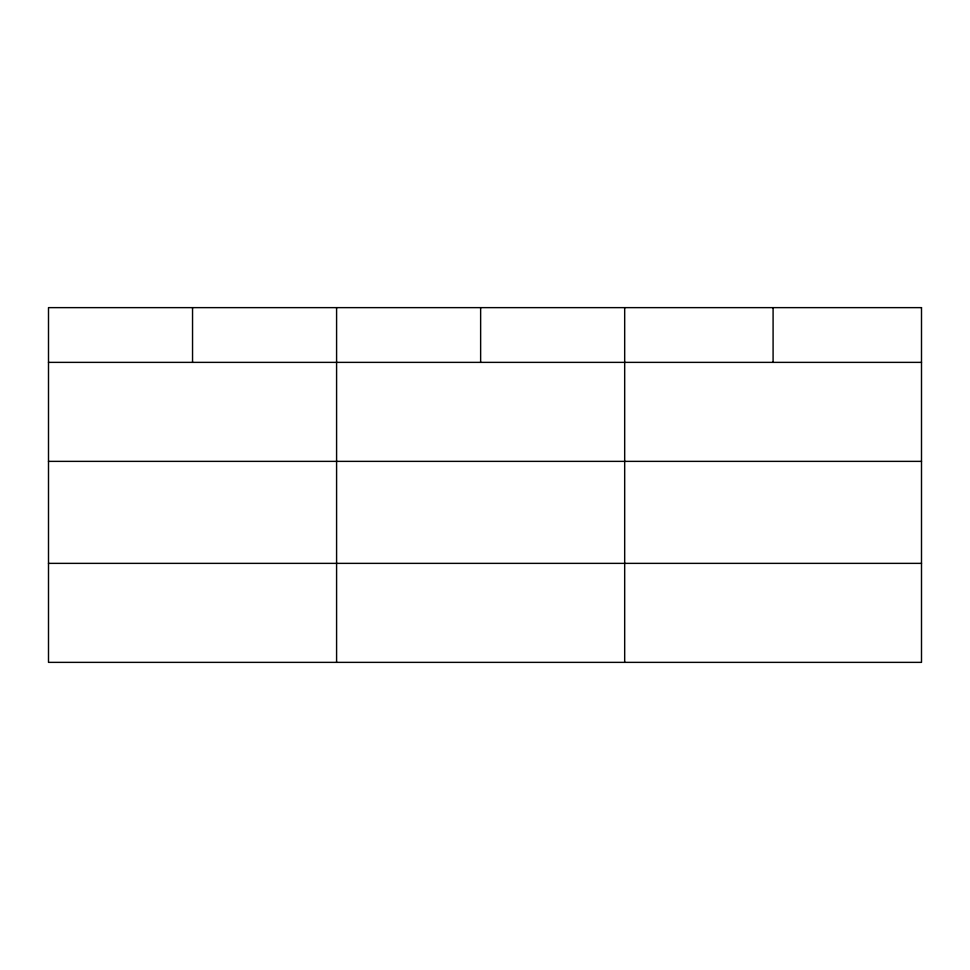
<?xml version="1.0" encoding="UTF-8"?>
<svg xmlns="http://www.w3.org/2000/svg" width="970" height="970" viewBox="0 0 970 970"><rect width="100%" height="100%" fill="white"/><g stroke="black" fill="none" stroke-linecap="round" stroke-linejoin="round"><path stroke-width="1.45" d="M48.5 362.368L921.5 362.368M48.5 461.368L921.5 461.368M48.5 563.364L921.5 563.364M773.09 307.635L773.09 362.368M624.68 307.635L624.68 662.364M480.635 307.635L480.635 362.368M336.59 307.635L336.59 662.364M192.545 307.635L192.545 362.368M921.5 307.635L48.5 307.635L48.5 662.364L921.5 662.364L921.5 307.635"/></g></svg>
